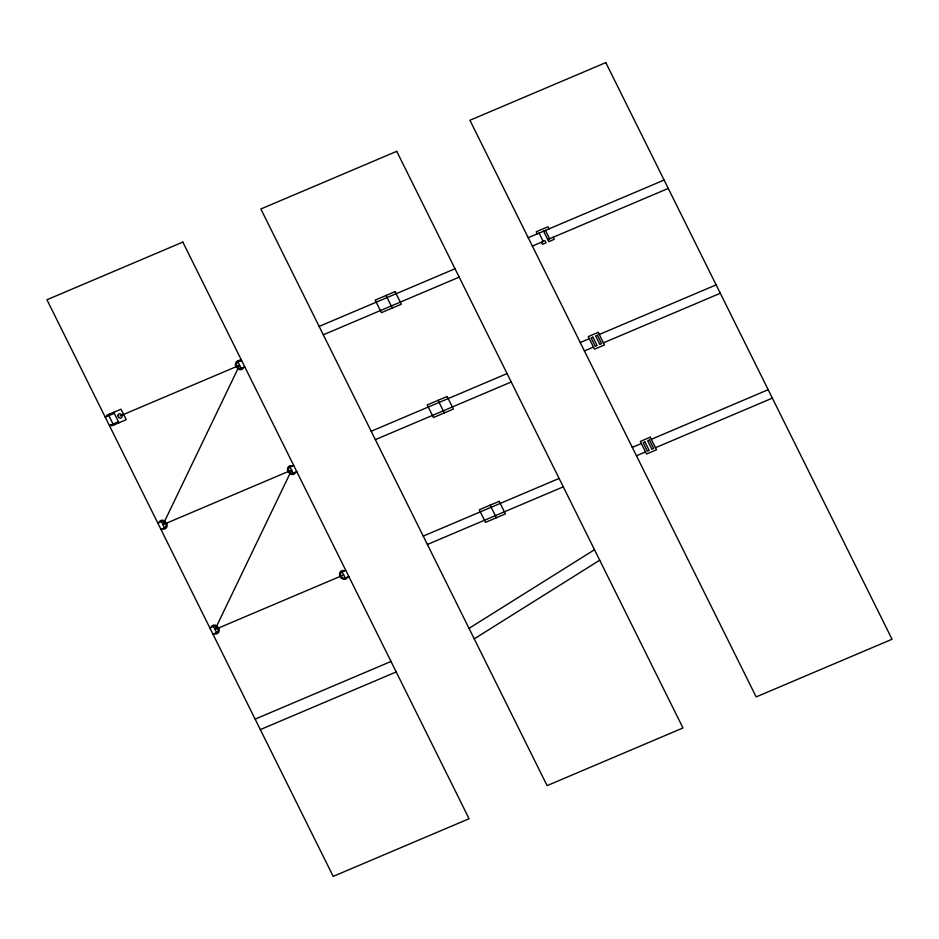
<?xml version="1.0" encoding="UTF-8"?>
<svg xmlns="http://www.w3.org/2000/svg" width="939" height="939" viewBox="0 0 939 939"><rect width="100%" height="100%" fill="white"/><g stroke="black" fill="none" stroke-linecap="round" stroke-linejoin="round"><path stroke-width="1.41" d="M159.067 522.53L159.372 521.814A4.707 3.909 55.7 0 1 164.079 520.617L166.614 523.14A4.707 3.909 55.7 0 1 162.975 529.08L162.189 528.821M243.506 367.384L243.201 368.111A4.707 3.909 55.7 0 1 238.494 369.297L235.959 366.785A4.707 3.909 55.7 0 1 237.508 361.057L241.123 359.52M211.111 627.369L211.416 626.653A4.707 3.909 55.7 0 1 216.123 625.468L218.658 627.98A4.707 3.909 55.7 0 1 215.031 633.919L214.233 633.661M295.55 472.235L295.245 472.951A4.707 3.909 55.7 0 1 290.538 474.136L288.003 471.624A4.707 3.909 55.7 0 1 291.642 465.685L292.428 465.944M347.594 577.074L347.289 577.79A4.707 3.909 55.7 0 1 340.047 576.464A4.707 3.909 55.7 0 1 343.686 570.536L344.472 570.783M469.031 628.355L594.504 549.726M474.23 638.849L599.704 560.219M105.238 417.174L108.865 415.637L113.032 424.029L109.405 425.567M319.143 326.408L455.028 268.754M528.211 237.696L664.096 180.042M244.774 366.856L241.147 368.393A3.521 2.934 55.7 0 1 238.764 368.288L236.863 366.398A3.521 2.934 55.7 0 1 238.025 362.102L241.652 360.564M120.004 415.989L239.586 365.248L162.987 524.678L291.63 470.087L215.031 629.517L343.674 574.926M323.298 334.8L459.194 277.134M532.366 246.088L545.054 240.701L546.099 242.802L542.472 244.34L541.427 242.239M547.777 239.551L668.263 188.422M371.187 431.259L507.072 373.593M580.255 342.535L589.316 338.697M599.282 334.472L716.14 284.881M157.811 523.07L161.426 521.532A3.521 2.934 55.7 0 1 163.809 521.638L165.71 523.516A3.521 2.934 55.7 0 1 164.548 527.824L160.933 529.361M296.818 471.695L293.191 473.233A3.521 2.934 55.7 0 1 290.808 473.127L288.907 471.237A3.521 2.934 55.7 0 1 290.069 466.941L293.696 465.404M375.342 439.64L511.239 381.985M584.41 350.928L593.471 347.078M603.437 342.852L720.307 293.261M423.231 536.099L559.116 478.432M632.299 447.387L641.36 443.537M651.326 439.311L768.184 389.72M209.855 627.909L213.47 626.372A3.521 2.934 55.7 0 1 215.853 626.477L217.754 628.367A3.521 2.934 55.7 0 1 216.592 632.663L212.977 634.201M348.862 576.534L345.235 578.072A3.521 2.934 55.7 0 1 340.951 576.088A3.521 2.934 55.7 0 1 342.113 571.792L345.74 570.255M427.386 544.491L563.283 486.825M636.466 455.767L645.516 451.929M655.481 447.703L772.351 398.113M255.126 719.121L391.011 661.467M260.338 729.603L396.223 671.948M237.508 361.057L240.384 361.104M549.045 228.858L548 226.757L536.228 231.757L537.272 233.858M553.212 237.238L554.245 239.339L548.81 241.652L543.611 231.158M545.418 230.395L549.585 238.776M539.08 233.083L543.247 241.476M386.046 295.48L392.291 308.062M438.09 400.331L444.335 412.914M490.135 505.17L496.379 517.753M238.025 362.102L241.147 368.393M290.069 466.941L293.191 473.233M342.113 571.792L345.235 578.072M113.783 412.28L118.983 422.761M112.868 412.667L113.396 413.712L109.769 415.249L109.253 414.205M118.079 423.149L117.551 422.104L113.936 423.642L114.452 424.686M161.426 521.532L164.548 527.824M213.47 626.372L216.592 632.663M107.046 416.411L106.53 415.355L121.025 409.204L126.225 419.686L111.741 425.837L111.213 424.792M182.835 242.086L46.95 299.752L333.192 876.392L469.077 818.726L182.835 242.086M396.739 151.332L260.854 208.986L547.097 785.626L682.982 727.96L396.739 151.332M605.808 62.608L469.923 120.274L756.165 696.914L892.05 639.248L605.808 62.608M395.096 291.642L375.166 300.093L381.41 312.675L401.34 304.224L395.096 291.642M447.14 396.481L427.21 404.944L433.466 417.526L453.384 409.064L447.14 396.481M598.237 332.371L588.272 336.596L594.516 349.179L604.481 344.953L598.237 332.371M592.932 337.16L591.124 337.923L595.291 346.315L597.098 345.54L592.932 337.16M597.462 335.235L595.655 336.009L599.821 344.39L601.629 343.627L597.462 335.235M499.184 501.332L479.254 509.783L485.51 522.366L505.44 513.903L499.184 501.332M650.281 437.21L640.316 441.447L646.56 454.018L656.525 449.793L650.281 437.21M644.976 441.999L643.168 442.774L647.335 451.154L649.142 450.391L644.976 441.999M649.506 440.074L647.699 440.849L651.866 449.241L653.673 448.466L649.506 440.074M117.915 415.601A2.348 1.96 55.7 0 0 121.049 418.078A2.348 1.96 55.7 0 0 121.049 414.275A2.348 1.96 55.7 0 0 117.915 415.601"/></g></svg>
